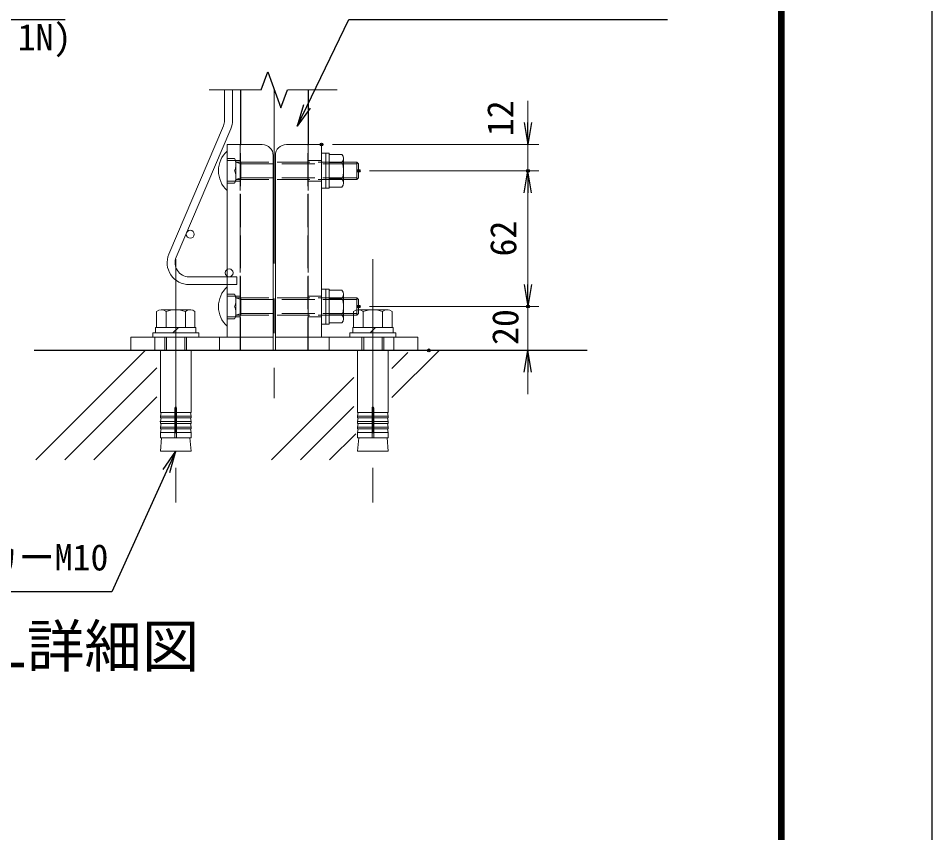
# Model space of a CAD drawing. Units: millimetres, scale not verified. Extents: x -4200 to 4200, y -2970 to 2970.
# Drawn here: x 2533 to 4200, y -1482 to 5 of the extents above; entities that cross this region are included whole.
import ezdxf
from ezdxf.enums import TextEntityAlignment as Align

# ---------------------------------------------------------------- set-up
doc = ezdxf.new("R2010")
doc.units = ezdxf.units.MM
doc.header["$LTSCALE"] = 10
doc.header["$PDMODE"] = 32
doc.header["$PDSIZE"] = 5
doc.linetypes.add('DASHED', pattern=[7.5, 6, -1.5])
doc.linetypes.add('USER1', pattern=[50.8, 31.75, -6.35, 6.35, -6.35])
for name, color, linetype, lineweight in [('0-0_D-STR-DIM', 7, 'Continuous', 13), ('0-1_D-STR3', 3, 'Continuous', 13), ('0-2_D-BMK', 2, 'USER1', 13), ('0-3_D-STR1', 1, 'Continuous', 25), ('0-4_D-STR2', 7, 'Continuous', 13), ('0-5_0', 7, 'Continuous', 25), ('0-7_D-STR-TXT', 7, 'Continuous', 25), ('0-A_D-DCR-HCH', 7, 'Continuous', 13), ('0-C_D-BGD', 7, 'Continuous', 25), ('0-D_D-TTL', 7, 'Continuous', 25)]:
    doc.layers.add(name, color=color, linetype=linetype, lineweight=lineweight)
doc.layers.add('0-6_Defpoints', color=7, linetype='Continuous')
doc.layers.add('0-8_D-TTL-TXT', color=7, linetype='Continuous')
doc.styles.add('ＭＳ ゴシック', font='')
doc.styles.get('ＭＳ ゴシック').set_extended_font_data('MS Gothic')

# ---------------------------------------------------------------- blocks, each defined once
blk = doc.blocks.new('ベースプレート部品\u3000側面図')
at = {"layer": '0-1_D-STR3'}
for p, q in [((39172.31, 25706.48), (39012.31, 25706.48)), ((39012.31, 25706.48), (39012.31, 24826.48)), ((39222.31, 24766.48), (39222.31, 25656.48)), ((39222.31, 24826.48), (38572.31, 24826.48)), ((38572.31, 24826.48), (38572.31, 24766.48)), ((39222.31, 24766.48), (38572.31, 24766.48))]:
    blk.add_line(p, q, dxfattribs=at)
at = {"layer": '0-1_D-STR3', "linetype": 'DASHED'}
for p, q in [((39072.31, 25706.48), (39072.31, 24826.48)), ((39072.31, 25633.98), (39012.31, 25633.98)), ((39072.31, 25538.98), (39012.31, 25538.98)), ((39072.31, 25013.98), (39012.31, 25013.98)), ((39072.31, 24918.98), (39012.31, 24918.98)), ((38682.31, 24826.48), (38682.31, 24766.48)), ((38977.31, 24826.48), (38977.31, 24766.48))]:
    blk.add_line(p, q, dxfattribs=at)
at = {"layer": '0-1_D-STR3'}
blk.add_arc((39172.31, 25656.48), 50, 0, 90, dxfattribs=at)
blk = doc.blocks.new('_Open')
at = {"layer": '0-5_0'}
blk.add_line((-10, 1.667), (0, 0), dxfattribs=at)
blk.add_lwpolyline([(-10, -1.667), (0, 0), (-10, 0)], dxfattribs=at)
blk = doc.blocks.new('BREAK')
at = {"layer": '0-5_0'}
for p, q in [((352.4, 128.3), (0, 256.5)), ((-352.4, -128.3), (352.4, 128.3)), ((0, -256.5), (-352.4, -128.3))]:
    blk.add_line(p, q, dxfattribs=at)
blk = doc.blocks.new('MLeader11')
at = {"layer": '0-0_D-STR-DIM', "lineweight": 25}
blk.add_line((3065.53, -159), (3042.12, -192.11), dxfattribs=at)
for points in [[(3059.53, -156.1), (3136.37, 2.84), (3441.24, 2.84), (3718.07, 2.84)], [(3053.53, -153.2), (3042.12, -192.11), (3059.53, -156.1)]]:
    blk.add_lwpolyline(points, dxfattribs=at)
blk = doc.blocks.new('MLeader14')
at = {"layer": '0-0_D-STR-DIM', "lineweight": 25}
blk.add_line((1865.7, -241.22), (1841.01, -273.39), dxfattribs=at)
for points in [[(1859.81, -238.08), (1988.1, 2.84), (2341.8, 2.84), (2618.63, 2.84)], [(1853.93, -234.95), (1841.01, -273.39), (1859.81, -238.08)]]:
    blk.add_lwpolyline(points, dxfattribs=at)
blk = doc.blocks.new('MLeader15')
at = {"layer": '0-7_D-STR-TXT'}
blk.add_line((2797.54, -819.06), (2820.14, -785.39), dxfattribs=at)
for points in [[(2809.68, -824.57), (2820.14, -785.39), (2803.61, -821.82)], [(2803.61, -821.82), (2703.44, -1042.63), (1952.73, -1042.63), (1945.53, -1042.63)]]:
    blk.add_lwpolyline(points, dxfattribs=at)

msp = doc.modelspace()

# ---------------------------------------------------------------- linework, layer by layer
at = {"layer": '0-0_D-STR-DIM'}
for p, q in [((3463.27, -185.38), (3463.27, -145.38)), ((3106.13, -225.38), (3483.27, -225.38)), ((3463.27, -225.38), (3463.27, -273.39)), ((3174.14, -273.39), (3483.27, -273.39)), ((3174.14, -273.39), (3483.27, -273.39)), ((3463.27, -313.39), (3463.27, -481.39)), ((3463.27, -313.39), (3463.27, -353.39)), ((3463.27, -481.39), (3463.27, -441.39)), ((3174.14, -521.39), (3483.27, -521.39)), ((3174.14, -521.39), (3483.27, -521.39)), ((3463.27, -601.39), (3463.27, -521.39)), ((3302.13, -601.39), (3483.27, -601.39)), ((3463.27, -641.39), (3463.27, -681.39))]:
    msp.add_line(p, q, dxfattribs=at)
at = {"layer": '0-1_D-STR3'}
for p, q in [((2914.13, -309.39), (2914.13, -237.39)), ((3094.13, -241.39), (3094.13, -305.39)), ((3100.53, -241.39), (3094.13, -241.39)), ((3100.53, -243.39), (3100.53, -303.39)), ((3100.53, -243.39), (3123.73, -243.39)), ((3100.53, -258.39), (3123.73, -258.39)), ((3126.53, -250.28), (3126.53, -296.46)), ((3126.53, -257.37), (3150.93, -257.37)), ((3126.53, -260.57), (3150.93, -260.57)), ((3150.93, -289.37), (3150.93, -257.37)), ((3150.93, -257.37), (3154.13, -260.57)), ((3154.13, -286.17), (3154.13, -260.57)), ((3100.53, -288.39), (3123.73, -288.39)), ((3126.53, -286.17), (3150.93, -286.17)), ((3126.53, -289.37), (3150.93, -289.37)), ((3150.93, -289.37), (3154.13, -286.17)), ((3100.53, -303.39), (3123.73, -303.39)), ((2914.13, -557.39), (2914.13, -485.39)), ((3094.13, -489.39), (3094.13, -553.39)), ((3100.53, -489.39), (3094.13, -489.39)), ((3100.53, -491.39), (3100.53, -551.39)), ((3100.53, -491.39), (3123.73, -491.39)), ((3126.53, -498.28), (3126.53, -544.46)), ((3100.53, -506.39), (3123.73, -506.39)), ((3126.53, -505.37), (3150.93, -505.37)), ((3126.53, -508.57), (3150.93, -508.57)), ((3150.93, -537.37), (3150.93, -505.37)), ((3150.93, -505.37), (3154.13, -508.57)), ((3154.13, -534.17), (3154.13, -508.57)), ((2784.93, -559.39), (2784.93, -530.59)), ((2847.83, -527.39), (2793.33, -527.39)), ((2802.53, -530.59), (2802.53, -559.39)), ((2837.73, -530.59), (2837.73, -559.39)), ((2855.33, -559.39), (2855.33, -530.59)), ((3144.93, -559.39), (3144.93, -530.59)), ((3207.83, -527.39), (3153.33, -527.39)), ((3162.53, -530.59), (3162.53, -559.39)), ((3197.73, -530.59), (3197.73, -559.39)), ((3215.33, -559.39), (3215.33, -530.59)), ((3100.53, -536.39), (3123.73, -536.39)), ((3126.53, -534.17), (3150.93, -534.17)), ((3126.53, -537.37), (3150.93, -537.37)), ((3150.93, -537.37), (3154.13, -534.17)), ((2815.13, -569.39), (2825.13, -559.39)), ((3100.53, -551.39), (3123.73, -551.39)), ((3175.13, -569.39), (3185.13, -559.39)), ((2800.13, -601.39), (2800.13, -577.39)), ((2803.33, -601.39), (2803.33, -577.39)), ((2836.93, -601.39), (2836.93, -577.39)), ((2840.13, -601.39), (2840.13, -577.39)), ((3160.13, -601.39), (3160.13, -577.39)), ((3163.33, -601.39), (3163.33, -577.39)), ((3196.93, -601.39), (3196.93, -577.39)), ((3200.13, -601.39), (3200.13, -577.39)), ((2818.63, -706.22), (2818.63, -761.39)), ((2821.63, -706.22), (2821.63, -761.39)), ((3178.63, -706.22), (3178.63, -761.39)), ((3181.63, -706.22), (3181.63, -761.39)), ((2818.63, -731.39), (2791.29, -731.39)), ((2818.63, -721.39), (2792.13, -721.39)), ((2821.63, -721.39), (2848.13, -721.39)), ((2821.63, -731.39), (2848.13, -731.39)), ((3178.63, -731.39), (3151.29, -731.39)), ((3178.63, -721.39), (3152.13, -721.39)), ((3181.63, -721.39), (3208.13, -721.39)), ((3181.63, -731.39), (3208.13, -731.39)), ((2818.63, -741.39), (2792.13, -741.39)), ((2821.63, -741.39), (2848.13, -741.39)), ((3178.63, -741.39), (3152.13, -741.39)), ((3181.63, -741.39), (3208.13, -741.39)), ((2818.63, -751.39), (2792.13, -751.39)), ((2821.63, -751.39), (2848.13, -751.39)), ((3178.63, -751.39), (3152.13, -751.39)), ((3181.63, -751.39), (3208.13, -751.39))]:
    msp.add_line(p, q, dxfattribs=at)
at = {"layer": '0-1_D-STR3', "linetype": 'DASHED'}
for p, q in [((2914.13, -250.79), (2927.73, -250.79)), ((2927.73, -250.79), (2930.13, -254.94)), ((2930.13, -291.83), (2930.13, -254.94)), ((2930.13, -257.39), (3126.53, -257.37)), ((2930.13, -257.39), (2938.93, -260.59)), ((2938.93, -289.39), (2938.93, -257.39)), ((2938.93, -260.59), (3126.53, -260.57)), ((2914.13, -295.99), (2927.73, -295.99)), ((2927.73, -295.99), (2930.13, -291.83)), ((2930.13, -289.39), (2938.93, -286.19)), ((2930.13, -289.39), (3126.53, -289.37)), ((2938.93, -286.19), (3126.53, -286.17)), ((2914.13, -498.79), (2927.73, -498.79)), ((2927.73, -498.79), (2930.13, -502.94)), ((2930.13, -539.83), (2930.13, -502.94)), ((2930.13, -505.39), (3126.53, -505.37)), ((2930.13, -505.39), (2938.93, -508.59)), ((2938.93, -537.39), (2938.93, -505.39)), ((2938.93, -508.59), (3126.53, -508.57)), ((2914.13, -543.99), (2927.73, -543.99)), ((2927.73, -543.99), (2930.13, -539.83)), ((2930.13, -537.39), (2938.93, -534.19)), ((2930.13, -537.39), (3126.53, -537.37)), ((2938.93, -534.19), (3126.53, -534.17))]:
    msp.add_line(p, q, dxfattribs=at)
at = {"layer": '0-1_D-STR3'}
for points in [[(3094.13, -241.39), (3094.13, -305.39), (3086.13, -305.39), (3086.13, -241.39)], [(3094.13, -489.39), (3094.13, -553.39), (3086.13, -553.39), (3086.13, -489.39)], [(2862.13, -569.39), (2862.13, -577.39), (2778.13, -577.39), (2778.13, -569.39)], [(3222.13, -569.39), (3222.13, -577.39), (3138.13, -577.39), (3138.13, -569.39)]]:
    msp.add_lwpolyline(points, close=True, dxfattribs=at)
for points in [[(3100.53, -241.39), (3100.53, -305.39), (3094.13, -305.39)], [(3100.53, -489.39), (3100.53, -553.39), (3094.13, -553.39)], [(2783.33, -569.39), (2783.33, -559.39), (2856.93, -559.39), (2856.93, -569.39)], [(3143.33, -569.39), (3143.33, -559.39), (3216.93, -559.39), (3216.93, -569.39)], [(2821.63, -714.72), (2848.13, -714.72), (2848.13, -601.39), (2792.13, -601.39), (2792.13, -714.72), (2818.63, -714.72)], [(3181.63, -714.72), (3208.13, -714.72), (3208.13, -601.39), (3152.13, -601.39), (3152.13, -714.72), (3178.63, -714.72)], [(2793.38, -714.72), (2792.13, -721.39), (2792.13, -724.72), (2818.63, -724.72)], [(2846.88, -714.72), (2848.13, -721.39), (2848.13, -724.72), (2821.63, -724.72)], [(3153.38, -714.72), (3152.13, -721.39), (3152.13, -724.72), (3178.63, -724.72)], [(3206.88, -714.72), (3208.13, -721.39), (3208.13, -724.72), (3181.63, -724.72)], [(2793.38, -724.72), (2792.13, -731.39), (2792.13, -734.72), (2818.63, -734.72)], [(2846.88, -724.72), (2848.13, -731.39), (2848.13, -734.72), (2821.63, -734.72)], [(3153.38, -724.72), (3152.13, -731.39), (3152.13, -734.72), (3178.63, -734.72)], [(3206.88, -724.72), (3208.13, -731.39), (3208.13, -734.72), (3181.63, -734.72)], [(2793.38, -734.72), (2792.13, -741.39), (2792.13, -744.72), (2818.63, -744.72)], [(2846.88, -744.72), (2848.13, -751.39), (2848.13, -761.39), (2792.13, -761.39), (2792.13, -751.39), (2793.38, -744.72)], [(2846.88, -734.72), (2848.13, -741.39), (2848.13, -744.72), (2821.63, -744.72)], [(3153.38, -734.72), (3152.13, -741.39), (3152.13, -744.72), (3178.63, -744.72)], [(3206.88, -744.72), (3208.13, -751.39), (3208.13, -761.39), (3152.13, -761.39), (3152.13, -751.39), (3153.38, -744.72)], [(3206.88, -734.72), (3208.13, -741.39), (3208.13, -744.72), (3181.63, -744.72)], [(2846.03, -761.39), (2848.13, -785.39), (2792.13, -785.39), (2794.23, -761.39)], [(2848.13, -761.39), (2821.38, -761.39), (2792.13, -761.39)], [(3206.03, -761.39), (3208.13, -785.39), (3152.13, -785.39), (3154.23, -761.39)], [(3208.13, -761.39), (3181.38, -761.39), (3152.13, -761.39)]]:
    msp.add_lwpolyline(points, dxfattribs=at)
for centre, radius, start, end in [((2946.63, -273.39), 48.5, 132.07502, 227.92498), ((3115.15, -250.89), 11.39, 318.83491, 41.16509), ((3084.95, -273.39), 41.58, 338.85295, 21.14705), ((3115.14, -295.89), 11.4, 318.86505, 41.13495), ((2946.63, -521.39), 48.5, 132.07502, 227.92498), ((3115.15, -498.89), 11.39, 318.83491, 41.16509), ((3084.95, -521.39), 41.58, 338.85295, 21.14705), ((2793.73, -541.06), 13.68, 49.96723, 130.03277), ((2820.13, -577.39), 50, 69.39031, 110.60969), ((2846.53, -540.82), 13.5, 49.3117, 130.6883), ((3153.73, -541.06), 13.68, 49.96723, 130.03277), ((3180.13, -577.39), 50, 69.39031, 110.60969), ((3206.53, -540.82), 13.5, 49.3117, 130.6883), ((3115.14, -543.89), 11.4, 318.86505, 41.13495), ((2820.13, -706.22), 1.5, 0, 180), ((3180.13, -706.22), 1.5, 0, 180)]:
    msp.add_arc(centre, radius, start, end, dxfattribs=at)
at = {"layer": '0-1_D-STR3', "linetype": 'DASHED'}
for centre, radius, start, end in [((2902.12, -262.09), 27.99, 336.18668, 23.81332), ((2902.33, -284.69), 27.8, 336.0128, 23.9872), ((2902.12, -510.09), 27.99, 336.18668, 23.81332), ((2902.33, -532.69), 27.8, 336.0128, 23.9872)]:
    msp.add_arc(centre, radius, start, end, dxfattribs=at)
at = {"layer": '0-2_D-BMK'}
for p, q in [((3000.13, -125.52), (3000.13, -688.4)), ((2820.13, -434.99), (2820.13, -927)), ((3180.13, -434.99), (3180.13, -927))]:
    msp.add_line(p, q, dxfattribs=at)
at = {"layer": '0-3_D-STR1'}
for p, q in [((2938.13, -125.52), (2938.13, -225.39)), ((3062.13, -125.52), (3062.13, -225.39))]:
    msp.add_line(p, q, dxfattribs=at)
at = {"layer": '0-3_D-STR1', "linetype": 'DASHED'}
for p, q in [((2938.13, -601.39), (2938.13, -225.39)), ((3062.13, -601.39), (3062.13, -225.39))]:
    msp.add_line(p, q, dxfattribs=at)
at = {"layer": '0-4_D-STR2'}
for p, q in [((2909.33, -181.15), (2909.33, -125.52)), ((2923.73, -181.15), (2923.73, -125.52)), ((2807.71, -425.76), (2907.29, -191.15)), ((2820.96, -431.39), (2920.55, -196.78)), ((2931.73, -466.99), (2844.53, -466.99)), ((2931.73, -481.39), (2844.53, -481.39)), ((2931.73, -466.99), (2931.73, -481.39))]:
    msp.add_line(p, q, dxfattribs=at)
for centre in [(2846.65, -389.29), (2917.73, -459.79)]:
    msp.add_circle(centre, 7.2, dxfattribs=at)
for centre, radius, start, end in [((2883.73, -181.15), 25.6, 337, 0), ((2883.73, -181.15), 40, 337, 0), ((2844.53, -441.39), 40, 157, 270), ((2844.53, -441.39), 25.6, 157, 270)]:
    msp.add_arc(centre, radius, start, end, dxfattribs=at)
at = {"layer": '0-6_Defpoints'}
for p in [(3086.13, -225.38), (3154.14, -273.39), (3463.27, -273.39), (3154.14, -521.39), (3463.27, -521.39), (3463.27, -521.39), (3282.13, -601.39)]:
    msp.add_point(p, dxfattribs=at)
at = {"layer": '0-A_D-DCR-HCH'}
for p, q in [((2881.13, -125.52), (2976.18, -125.52)), ((3024.07, -125.52), (3115, -125.52)), ((2564.5, -801.39), (2764.5, -601.39)), ((3214.68, -687.6), (3300.9, -601.39)), ((3214.68, -634.57), (3243.78, -605.47)), ((2617.53, -801.39), (2785.47, -633.45)), ((2994.83, -801.39), (3145.48, -650.74)), ((2670.57, -801.39), (2785.47, -686.48)), ((3047.86, -801.39), (3145.48, -703.77)), ((3100.9, -801.39), (3148.74, -753.54))]:
    msp.add_line(p, q, dxfattribs=at)
at = {"layer": '0-C_D-BGD'}
msp.add_line((3571.56, -601.39), (2561.64, -601.39), dxfattribs=at)
at = {"layer": '0-D_D-TTL', "color": 2}
msp.add_lwpolyline([(-4199.62, 2970), (4200.38, 2970), (4200.38, -2970), (-4199.62, -2970)], close=True, dxfattribs=at)
at = {"layer": '0-D_D-TTL'}
for points in [[(-3929.62, 2750), (3930.38, 2750), (3930.38, -2750), (-3929.62, -2750)], [(-3927.12, 2747.5), (3927.88, 2747.5), (3927.88, -2747.5), (-3927.12, -2747.5)], [(-3924.62, 2745), (3925.38, 2745), (3925.38, -2745), (-3924.62, -2745)], [(-3922.12, 2742.5), (3922.88, 2742.5), (3922.88, -2742.5), (-3922.12, -2742.5)], [(-3919.62, 2740), (3920.38, 2740), (3920.38, -2740), (-3919.62, -2740)]]:
    msp.add_lwpolyline(points, close=True, dxfattribs=at)

# ---------------------------------------------------------------- block references
at = {"layer": '0-0_D-STR-DIM'}
for name in ['MLeader14', 'MLeader11']:
    msp.add_blockref(name, (0, 0), dxfattribs=at)
at = {"layer": '0-0_D-STR-DIM', "xscale": 4, "yscale": 4}
for p, rotation in [((3463.27, -225.38), 270), ((3463.27, -273.39), 90), ((3463.27, -273.39), 90), ((3463.27, -521.39), 270), ((3463.27, -521.39), 270), ((3463.27, -601.39), 90)]:
    msp.add_blockref('_Open', p, dxfattribs=dict(at, rotation=rotation))
at = {"layer": '0-0_D-STR-DIM', "yscale": 0.4}
for p, xscale in [((-12690.8, -10507.98), 0.4), ((18691.05, -10507.98), -0.4)]:
    msp.add_blockref('ベースプレート部品\u3000側面図', p, dxfattribs=dict(at, xscale=xscale))
at = {"layer": '0-7_D-STR-TXT'}
msp.add_blockref('MLeader15', (0, 0), dxfattribs=at)
at = {"layer": '0-A_D-DCR-HCH', "xscale": 0.09333333, "yscale": 0.09333333, "rotation": 270}
msp.add_blockref('BREAK', (3000.13, -125.52), dxfattribs=at)

# ---------------------------------------------------------------- texts
at = {"layer": '0-0_D-STR-DIM', "style": 'ＭＳ ゴシック'}
for s, p in [('12', (3451.12, -210.23)), ('62', (3456.53, -429.86)), ('20', (3460.25, -591.54))]:
    msp.add_text(s, height=48.09, rotation=90, dxfattribs=at).set_placement(p, align=Align.BOTTOM_LEFT)
at = {"layer": '0-7_D-STR-TXT', "style": 'ＭＳ ゴシック'}
for s, p in [('2-M8×60(1W.1SW.1N)', (2008.23, -67.73)), ('他穿孔めねじアンカーM10', (1943.23, -1017.85))]:
    msp.add_text(s, height=48.09, dxfattribs=at).set_placement(p, align=Align.BOTTOM_LEFT)
at = {"layer": '0-8_D-TTL-TXT', "style": 'ＭＳ ゴシック'}
msp.add_text('後付B-PL詳細図', height=76.98, dxfattribs=at).set_placement((2128.83, -1203.12), align=Align.BOTTOM_LEFT)

doc.saveas('drawing.dxf')
